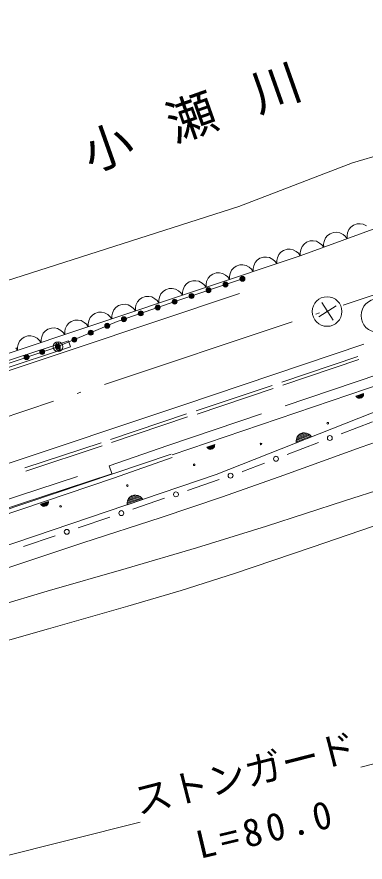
# Model space of a CAD drawing. Units: millimetres, scale not verified. Extents: x 40000 to 680000, y 20000 to 380000.
# Drawn here: x 250844 to 271954, y 262914 to 314196 of the extents above; entities that cross this region are included whole.
import ezdxf
from ezdxf.enums import TextEntityAlignment as Align

# ---------------------------------------------------------------- set-up
doc = ezdxf.new("R2010")
doc.units = ezdxf.units.MM
doc.header["$LTSCALE"] = 1000
for name, pattern in [('DASHED', [7.5, 6, -1.5]), ('DASHED_SPACED', [12, 6, -6]), ('LONG_DASHED_DOTTED', [15.25, 12, -1.5, 0.25, -1.5])]:
    doc.linetypes.add(name, pattern=pattern)
doc.layers.add('S-BGD', color=7, linetype='Continuous', lineweight=13)
doc.styles.add('ＭＳ ゴシック', font='')
doc.styles.get('ＭＳ ゴシック').set_extended_font_data('MS Gothic')

msp = doc.modelspace()

# ---------------------------------------------------------------- linework, layer by layer
at = {"layer": 'S-BGD'}
for p, q in [((268025, 299705), (307788, 314196)), ((271191, 305351), (276892, 307002)), ((264296, 302699), (271191, 305351)), ((233840, 292941), (264296, 302699)), ((271248, 301555), (271100, 301441)), ((271468, 301635), (271248, 301555)), ((271654, 301643), (271468, 301635)), ((271841, 301614), (271654, 301643)), ((272037, 301509), (271841, 301614)), ((269828, 301037), (269680, 300923)), ((270048, 301118), (269828, 301037)), ((270234, 301125), (270048, 301118)), ((270421, 301097), (270234, 301125)), ((270617, 300991), (270421, 301097)), ((270894, 301092), (270862, 300924)), ((270975, 301299), (270894, 301092)), ((271100, 301441), (270975, 301299)), ((268408, 300520), (268260, 300406)), ((268628, 300600), (268408, 300520)), ((268814, 300608), (268628, 300600)), ((269001, 300579), (268814, 300608)), ((269197, 300474), (269001, 300579)), ((269473, 300575), (269442, 300406)), ((269555, 300781), (269473, 300575)), ((269680, 300923), (269555, 300781)), ((270752, 300884), (270617, 300991)), ((270865, 300740), (270752, 300884)), ((270862, 300924), (270865, 300740)), ((266999, 300029), (266849, 299919)), ((267220, 300103), (266999, 300029)), ((267406, 300105), (267220, 300103)), ((267592, 300072), (267406, 300105)), ((267784, 299962), (267592, 300072)), ((268053, 300057), (268022, 299889)), ((268135, 300264), (268053, 300057)), ((268260, 300406), (268135, 300264)), ((269332, 300366), (269197, 300474)), ((269445, 300222), (269332, 300366)), ((269442, 300406), (269445, 300222)), ((236553, 289167), (268025, 299705)), ((265571, 299550), (265421, 299440)), ((265792, 299624), (265571, 299550)), ((265978, 299627), (265792, 299624)), ((266164, 299594), (265978, 299627)), ((266355, 299483), (266164, 299594)), ((266634, 299577), (266599, 299410)), ((266721, 299780), (266634, 299577)), ((266849, 299919), (266721, 299780)), ((267916, 299851), (267784, 299962)), ((268025, 299705), (267916, 299851)), ((268022, 299889), (268025, 299705)), ((264142, 299072), (263992, 298962)), ((264363, 299146), (264142, 299072)), ((264549, 299149), (264363, 299146)), ((264735, 299116), (264549, 299149)), ((264927, 299005), (264735, 299116)), ((265059, 298894), (264927, 299005)), ((265206, 299098), (265170, 298932)), ((265292, 299302), (265206, 299098)), ((265421, 299440), (265292, 299302)), ((266488, 299373), (266355, 299483)), ((266596, 299226), (266488, 299373)), ((266599, 299410), (266596, 299226)), ((262564, 298484), (262435, 298345)), ((262714, 298594), (262564, 298484)), ((262935, 298668), (262714, 298594)), ((263121, 298670), (262935, 298668)), ((263307, 298637), (263121, 298670)), ((263498, 298527), (263307, 298637)), ((263631, 298416), (263498, 298527)), ((263777, 298620), (263742, 298453)), ((263864, 298824), (263777, 298620)), ((263992, 298962), (263864, 298824)), ((265168, 298748), (265059, 298894)), ((265170, 298932), (265168, 298748)), ((260731, 297027), (264517, 298302)), ((261135, 298005), (261007, 297867)), ((261285, 298115), (261135, 298005)), ((261506, 298189), (261285, 298115)), ((261692, 298192), (261506, 298189)), ((261878, 298159), (261692, 298192)), ((262070, 298048), (261878, 298159)), ((262202, 297938), (262070, 298048)), ((262313, 297975), (262311, 297792)), ((262349, 298142), (262313, 297975)), ((262435, 298345), (262349, 298142)), ((263739, 298270), (263631, 298416)), ((263742, 298453), (263739, 298270)), ((259707, 297527), (259578, 297389)), ((259857, 297637), (259707, 297527)), ((260078, 297711), (259857, 297637)), ((260264, 297714), (260078, 297711)), ((260450, 297681), (260264, 297714)), ((260641, 297570), (260450, 297681)), ((260774, 297460), (260641, 297570)), ((260882, 297313), (260774, 297460)), ((260885, 297497), (260882, 297313)), ((260920, 297663), (260885, 297497)), ((261007, 297867), (260920, 297663)), ((262311, 297792), (262202, 297938)), ((254262, 294035), (264336, 297417)), ((256922, 295710), (260731, 297027)), ((258278, 297049), (258150, 296910)), ((258428, 297159), (258278, 297049)), ((258649, 297233), (258428, 297159)), ((258835, 297235), (258649, 297233)), ((259021, 297202), (258835, 297235)), ((259213, 297092), (259021, 297202)), ((259345, 296981), (259213, 297092)), ((259454, 296835), (259345, 296981)), ((259456, 297018), (259454, 296835)), ((259492, 297185), (259456, 297018)), ((259578, 297389), (259492, 297185)), ((256721, 296432), (256635, 296228)), ((256850, 296570), (256721, 296432)), ((257000, 296680), (256850, 296570)), ((257221, 296754), (257000, 296680)), ((257407, 296757), (257221, 296754)), ((257593, 296724), (257407, 296757)), ((257784, 296613), (257593, 296724)), ((257917, 296503), (257784, 296613)), ((258025, 296357), (257917, 296503)), ((258028, 296540), (258025, 296357)), ((258063, 296707), (258028, 296540)), ((258150, 296910), (258063, 296707)), ((269147, 295997), (270203, 296666)), ((269340, 296859), (270010, 295804)), ((255293, 295954), (255206, 295750)), ((255421, 296092), (255293, 295954)), ((255571, 296202), (255421, 296092)), ((255792, 296276), (255571, 296202)), ((255978, 296279), (255792, 296276)), ((256164, 296246), (255978, 296279)), ((256356, 296135), (256164, 296246)), ((256488, 296025), (256356, 296135)), ((256597, 295878), (256488, 296025)), ((256599, 296062), (256597, 295878)), ((256635, 296228), (256599, 296062)), ((253323, 294189), (256922, 295710)), ((253864, 295476), (253778, 295272)), ((253993, 295614), (253864, 295476)), ((254143, 295724), (253993, 295614)), ((254364, 295798), (254143, 295724)), ((254550, 295800), (254364, 295798)), ((254736, 295767), (254550, 295800)), ((254927, 295657), (254736, 295767)), ((255060, 295546), (254927, 295657)), ((255168, 295400), (255060, 295546)), ((255171, 295583), (255168, 295400)), ((255206, 295750), (255171, 295583)), ((252436, 294997), (252349, 294793)), ((252564, 295136), (252436, 294997)), ((252714, 295245), (252564, 295136)), ((252935, 295319), (252714, 295245)), ((253121, 295322), (252935, 295319)), ((253307, 295289), (253121, 295322)), ((253499, 295178), (253307, 295289)), ((253631, 295068), (253499, 295178)), ((253740, 294922), (253631, 295068)), ((253742, 295105), (253740, 294922)), ((253778, 295272), (253742, 295105)), ((243927, 291252), (253978, 294537)), ((251007, 294519), (250921, 294315)), ((251136, 294657), (251007, 294519)), ((251286, 294767), (251136, 294657)), ((251507, 294841), (251286, 294767)), ((251693, 294844), (251507, 294841)), ((251879, 294811), (251693, 294844)), ((252070, 294700), (251879, 294811)), ((252203, 294590), (252070, 294700)), ((252311, 294443), (252203, 294590)), ((252314, 294627), (252311, 294443)), ((252349, 294793), (252314, 294627)), ((253235, 294386), (253207, 294358)), ((253271, 294404), (253235, 294386)), ((253317, 294413), (253271, 294404)), ((253349, 294413), (253317, 294413)), ((253373, 294407), (253349, 294413)), ((253393, 294392), (253373, 294407)), ((253978, 294537), (254097, 294176)), ((260253, 287625), (280823, 294603)), ((254097, 294176), (236093, 288245)), ((244234, 290694), (254262, 294035)), ((253325, 294186), (245609, 291586)), ((250883, 293965), (250774, 294111)), ((250885, 294148), (250883, 293965)), ((250921, 294315), (250885, 294148)), ((253207, 294358), (253194, 294322)), ((253194, 294322), (253199, 294288)), ((253199, 294288), (253204, 294266)), ((253204, 294266), (253222, 294239)), ((253222, 294239), (253245, 294227)), ((253249, 294000), (253222, 294030)), ((253245, 294227), (253424, 294164)), ((253277, 293982), (253249, 294000)), ((253307, 293974), (253277, 293982)), ((253338, 293975), (253307, 293974)), ((253405, 293988), (253338, 293975)), ((253449, 294010), (253405, 293988)), ((253424, 294164), (253446, 294141)), ((253446, 294141), (253465, 294107)), ((253464, 294041), (253449, 294010)), ((253469, 294071), (253464, 294041)), ((253465, 294107), (253469, 294071)), ((271883, 294332), (260913, 290634)), ((271508, 293589), (266898, 292043)), ((271572, 293399), (266962, 291853)), ((266312, 291840), (261704, 290289)), ((266376, 291650), (261768, 290099)), ((271392, 291187), (271864, 291349)), ((271863, 291316), (271413, 291161)), ((271864, 291288), (271853, 291233)), ((271864, 291349), (271864, 291288)), ((271428, 291139), (271392, 291187)), ((271472, 291102), (271428, 291139)), ((271435, 291136), (271861, 291282)), ((271854, 291246), (271465, 291113)), ((271536, 291066), (271472, 291102)), ((271496, 291091), (271840, 291209)), ((271822, 291169), (271536, 291071)), ((271598, 291056), (271536, 291066)), ((271659, 291057), (271598, 291056)), ((271601, 291061), (271778, 291121)), ((271733, 291082), (271659, 291057)), ((271782, 291119), (271733, 291082)), ((271825, 291165), (271782, 291119)), ((271853, 291233), (271825, 291165)), ((260913, 290634), (245368, 285444)), ((273548, 290627), (262931, 286439)), ((261120, 290110), (256514, 288554)), ((261184, 289921), (256578, 288364)), ((271711, 288089), (276425, 289756)), ((270504, 288906), (272399, 289634)), ((268612, 288814), (267775, 288484)), ((267775, 288417), (268658, 288765)), ((267787, 288556), (268552, 288858)), ((267787, 288583), (267837, 288721)), ((268487, 288899), (267811, 288632)), ((267837, 288721), (267918, 288817)), ((267843, 288713), (268406, 288935)), ((267918, 288817), (268013, 288895)), ((268274, 288950), (267927, 288813)), ((268013, 288895), (268157, 288952)), ((268157, 288952), (268281, 288960)), ((268281, 288960), (268405, 288945)), ((268405, 288945), (268536, 288878)), ((268536, 288878), (268628, 288810)), ((268628, 288810), (268705, 288716)), ((255955, 288362), (251319, 286828)), ((262362, 288089), (262835, 288251)), ((262833, 288218), (262384, 288064)), ((262835, 288251), (262834, 288190)), ((267237, 287651), (269132, 288379)), ((267769, 288471), (267787, 288583)), ((267774, 288349), (267769, 288471)), ((268705, 288716), (267774, 288349)), ((256018, 288172), (251382, 286638)), ((262398, 288041), (262362, 288089)), ((262442, 288004), (262398, 288041)), ((262406, 288038), (262831, 288184)), ((262824, 288148), (262435, 288015)), ((262506, 287968), (262442, 288004)), ((262466, 287993), (262810, 288111)), ((262792, 288071), (262506, 287973)), ((262568, 287958), (262506, 287968)), ((262630, 287959), (262568, 287958)), ((262571, 287963), (262748, 288023)), ((262703, 287984), (262630, 287959)), ((262752, 288021), (262703, 287984)), ((262795, 288067), (262752, 288021)), ((262823, 288135), (262795, 288067)), ((262834, 288190), (262823, 288135)), ((267020, 286389), (271711, 288089)), ((241218, 281248), (260198, 287670)), ((256710, 286199), (260261, 287463)), ((264589, 286634), (265865, 287124)), ((256601, 286478), (237563, 280190)), ((241267, 280997), (256710, 286199)), ((262931, 286439), (243215, 279728)), ((263316, 285078), (267020, 286389)), ((264492, 286600), (264589, 286634)), ((270714, 284824), (275463, 286384)), ((261182, 285464), (263102, 286123)), ((257615, 284959), (258188, 285154)), ((257694, 285060), (257793, 285134)), ((258056, 285176), (257704, 285056)), ((257793, 285134), (257940, 285184)), ((257940, 285184), (258063, 285186)), ((258063, 285186), (258187, 285165)), ((258187, 285165), (258314, 285092)), ((252278, 284630), (252751, 284792)), ((252315, 284581), (252278, 284630)), ((252749, 284758), (252300, 284604)), ((252322, 284579), (252748, 284725)), ((252740, 284689), (252351, 284556)), ((252383, 284533), (252727, 284651)), ((252739, 284676), (252711, 284608)), ((252751, 284731), (252739, 284676)), ((252751, 284792), (252751, 284731)), ((258475, 284922), (257529, 284600)), ((257529, 284722), (257552, 284832)), ((257529, 284600), (257529, 284722)), ((257532, 284667), (258431, 284973)), ((258388, 285024), (257536, 284734)), ((257551, 284806), (258330, 285071)), ((257552, 284832), (257609, 284968)), ((258267, 285115), (257578, 284881)), ((257609, 284968), (257694, 285060)), ((257872, 284327), (259792, 284986)), ((258314, 285092), (258403, 285019)), ((258403, 285019), (258475, 284922)), ((259593, 283824), (263316, 285078)), ((265969, 283288), (270714, 284824)), ((252359, 284545), (252315, 284581)), ((252423, 284509), (252359, 284545)), ((252708, 284612), (252422, 284514)), ((252484, 284498), (252423, 284509)), ((252546, 284500), (252484, 284498)), ((252488, 284504), (252664, 284564)), ((252619, 284525), (252546, 284500)), ((252669, 284562), (252619, 284525)), ((252711, 284608), (252669, 284562)), ((254561, 283190), (256481, 283849)), ((254838, 282282), (259593, 283824)), ((268749, 282026), (273474, 283653)), ((261729, 281983), (265969, 283288)), ((251251, 282053), (253171, 282713)), ((250102, 280714), (254838, 282282)), ((257471, 280736), (261729, 281983)), ((264029, 280421), (268749, 282026)), ((252669, 279354), (257471, 280736)), ((260809, 279399), (264029, 280421)), ((247890, 277933), (252669, 279354)), ((257569, 278434), (260809, 279399)), ((252760, 277069), (257569, 278434)), ((247965, 275706), (252760, 277069)), ((271696, 268682), (306027, 277271)), ((228929, 257983), (258308, 265333))]:
    msp.add_line(p, q, dxfattribs=at)
at = {"layer": 'S-BGD', "linetype": 'LONG_DASHED_DOTTED'}
msp.add_line((227208, 282276), (308499, 309313), dxfattribs=at)
at = {"layer": 'S-BGD', "linetype": 'DASHED'}
for q in [(299348, 301495), (256445, 286953)]:
    msp.add_line((259998, 288196), q, dxfattribs=at)
at = {"layer": 'S-BGD', "linetype": 'DASHED_SPACED'}
for p, q in [((237416, 280668), (256445, 286953)), ((256445, 286953), (256604, 286490))]:
    msp.add_line(p, q, dxfattribs=at)
at = {"layer": 'S-BGD'}
for centre, radius in [((263489, 297956), 149), ((263489, 297956), 132), ((263489, 297956), 115), ((263489, 297956), 96.7), ((263489, 297956), 79.5), ((263489, 297956), 58.5), ((263489, 297956), 40.5), ((263489, 297956), 23.2), ((263489, 297956), 4.5), ((264517, 298302), 149), ((264517, 298302), 132), ((264517, 298302), 115), ((264517, 298302), 96.7), ((264517, 298302), 79.5), ((264517, 298302), 58.5), ((264517, 298302), 40.5), ((264517, 298302), 23.2), ((264517, 298302), 4.5), ((262461, 297610), 149), ((262461, 297610), 132), ((262461, 297610), 115), ((262461, 297610), 96.7), ((262461, 297610), 79.5), ((262461, 297610), 58.5), ((262461, 297610), 40.5), ((262461, 297610), 23.2), ((262461, 297610), 4.5), ((260406, 296915), 149), ((260406, 296915), 132), ((260406, 296915), 115), ((260406, 296915), 96.7), ((260406, 296915), 79.5), ((260406, 296915), 58.5), ((260406, 296915), 40.5), ((260406, 296915), 23.2), ((261433, 297263), 149), ((261433, 297263), 132), ((261433, 297263), 115), ((261433, 297263), 96.7), ((261433, 297263), 79.5), ((261433, 297263), 58.5), ((261433, 297263), 40.5), ((261433, 297263), 23.2), ((261433, 297263), 4.5), ((269650, 296318), 896), ((272717, 296074), 1009), ((259381, 296560), 149), ((259381, 296560), 132), ((259381, 296560), 115), ((259381, 296560), 96.7), ((259381, 296560), 79.5), ((259381, 296560), 58.5), ((259381, 296560), 40.5), ((259381, 296560), 23.2), ((259381, 296560), 4.5), ((260406, 296915), 4.5), ((257330, 295851), 149), ((257330, 295851), 132), ((257330, 295851), 115), ((257330, 295851), 96.7), ((257330, 295851), 79.5), ((257330, 295851), 58.5), ((258355, 296206), 149), ((258355, 296206), 132), ((258355, 296206), 115), ((258355, 296206), 96.7), ((258355, 296206), 79.5), ((258355, 296206), 58.5), ((258355, 296206), 40.5), ((258355, 296206), 23.2), ((258355, 296206), 4.5), ((269650, 296318), 27), ((256321, 295456), 149), ((256321, 295456), 132), ((256321, 295456), 115), ((256321, 295456), 96.7), ((256321, 295456), 79.5), ((256321, 295456), 58.5), ((256321, 295456), 40.5), ((256321, 295456), 23.2), ((256321, 295456), 4.5), ((257330, 295851), 40.5), ((257330, 295851), 23.2), ((257330, 295851), 4.5), ((255322, 295034), 149), ((255322, 295034), 132), ((255322, 295034), 115), ((255322, 295034), 96.7), ((255322, 295034), 79.5), ((255322, 295034), 58.5), ((255322, 295034), 40.5), ((255322, 295034), 23.2), ((255322, 295034), 4.5), ((253337, 294185), 298), ((254322, 294612), 149), ((254322, 294612), 132), ((254322, 294612), 115), ((254322, 294612), 96.7), ((254322, 294612), 79.5), ((254322, 294612), 58.5), ((254322, 294612), 40.5), ((254322, 294612), 23.2), ((254322, 294612), 4.5), ((252377, 293867), 149), ((252377, 293867), 132), ((252377, 293867), 115), ((252377, 293867), 96.7), ((252377, 293867), 79.5), ((252377, 293867), 58.5), ((252377, 293867), 40.5), ((252377, 293867), 23.2), ((252377, 293867), 4.5), ((253323, 294189), 149), ((253325, 294186), 149), ((253323, 294189), 132), ((253325, 294186), 132), ((253323, 294189), 115), ((253325, 294186), 115), ((253323, 294189), 96.7), ((253325, 294186), 96.7), ((253323, 294189), 79.5), ((253325, 294186), 79.5), ((253323, 294189), 58.5), ((253325, 294186), 58.5), ((253323, 294189), 40.5), ((253325, 294186), 40.5), ((253323, 294189), 23.2), ((253325, 294186), 23.2), ((253323, 294189), 4.5), ((253325, 294186), 4.5), ((251430, 293547), 149), ((251430, 293547), 132), ((251430, 293547), 115), ((251430, 293547), 96.7), ((251430, 293547), 79.5), ((251430, 293547), 58.5), ((251430, 293547), 40.5), ((251430, 293547), 23.2), ((251430, 293547), 4.5), ((269693, 289543), 49.7), ((269818, 288643), 149), ((265642, 288282), 49.7), ((266551, 287387), 149), ((261591, 287021), 49.7), ((263797, 286362), 149), ((257540, 285759), 49.7), ((260487, 285225), 149), ((253489, 284498), 49.7), ((257176, 284088), 149), ((253866, 282951), 149)]:
    msp.add_circle(centre, radius, dxfattribs=at)

# ---------------------------------------------------------------- texts
at = {"layer": 'S-BGD', "style": 'ＭＳ ゴシック'}
msp.add_text('ストンガード', height=1686, rotation=14.3, dxfattribs=at).set_placement((258319, 265291), align=Align.BOTTOM_LEFT)
at = {"layer": 'S-BGD', "attachment_point": 7, "style": 'ＭＳ ゴシック'}
for s, insert, char_height, rotation in [('\\T1.8;小瀬川', (255381, 304517), 2199, 19.5), ('\\T1.26;L=80.0', (261948, 263081), 1686, 13.4)]:
    msp.add_mtext(s, dxfattribs=dict(at, insert=insert, char_height=char_height, rotation=rotation))

doc.saveas('drawing.dxf')
